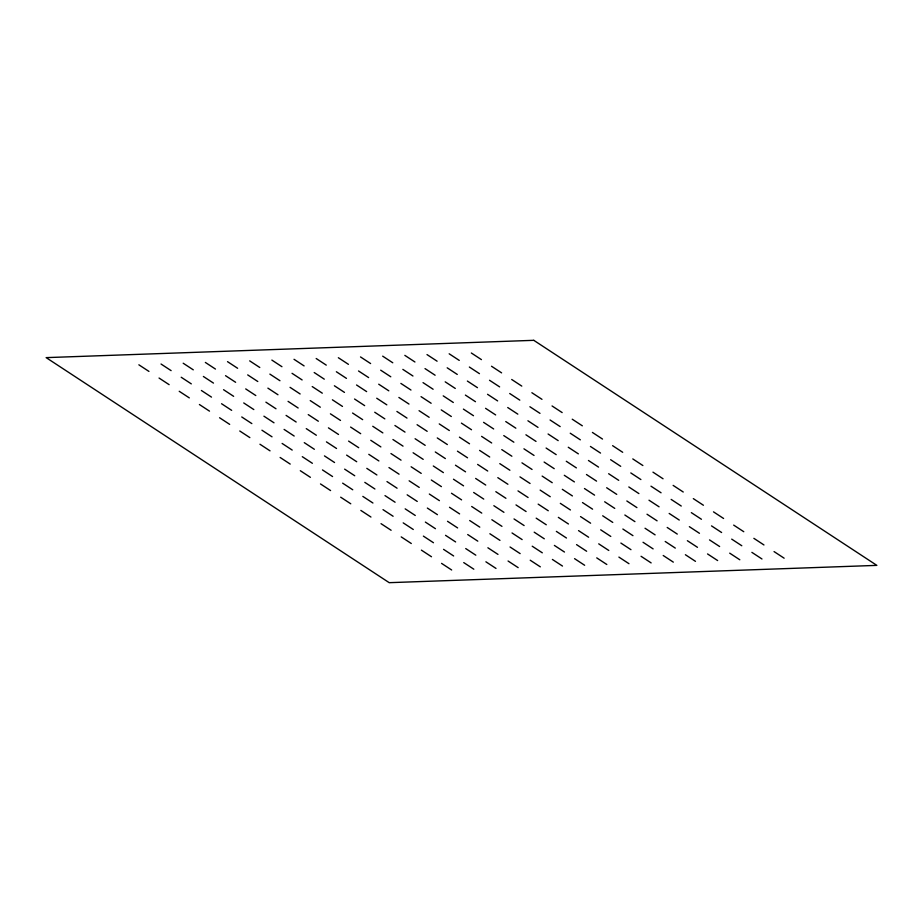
<?xml version="1.0" encoding="UTF-8"?>
<svg xmlns="http://www.w3.org/2000/svg" width="923" height="923" viewBox="0 0 923 923"><rect width="100%" height="100%" fill="white"/><g stroke="black" fill="none" stroke-linecap="round" stroke-linejoin="round"><path stroke-width="1.38" d="M471.341 353.001L481.425 359.624M491.521 366.246L501.604 372.869M511.7 379.48L521.783 386.102M531.879 392.725L541.974 399.336M552.058 405.958L562.153 412.581M572.237 419.204L582.332 425.815M592.416 432.437L602.511 439.06M612.607 445.671L622.69 452.293M632.786 458.916L642.87 465.527M652.965 472.149L663.049 478.772M673.144 485.394L683.239 492.005M693.323 498.628L703.418 505.25M713.502 511.861L723.597 518.484M733.681 525.106L743.776 531.717M753.872 538.34L763.956 544.962M774.051 551.585L784.135 558.196M449.178 353.797L459.262 360.408M469.357 367.031L479.441 373.653M489.536 380.264L499.62 386.887M509.715 393.51L519.799 400.132M529.894 406.743L539.99 413.366M550.073 419.988L560.169 426.599M570.252 433.222L580.348 439.844M590.432 446.455L600.527 453.078M610.622 459.7L620.706 466.323M630.801 472.934L640.885 479.556M650.98 486.179L661.064 492.79M671.159 499.412L681.255 506.035M691.339 512.646L701.434 519.268M711.518 525.891L721.613 532.513M731.697 539.124L741.792 545.747M751.887 552.369L761.971 558.98M427.003 354.582L437.098 361.193M447.194 367.816L457.277 374.438M467.373 381.061L477.456 387.672M487.552 394.294L497.635 400.917M507.731 407.528L517.826 414.15M527.91 420.773L538.005 427.395M548.089 434.006L558.184 440.629M568.268 447.251L578.363 453.862M588.447 460.485L598.542 467.107M608.638 473.718L618.722 480.341M628.817 486.963L638.901 493.586M648.996 500.197L659.08 506.819M669.175 513.442L679.27 520.053M689.354 526.675L699.449 533.298M709.533 539.909L719.628 546.531M729.712 553.154L739.808 559.776M404.839 355.367L414.935 361.989M425.018 368.6L435.114 375.223M445.209 381.845L455.293 388.456M465.388 395.079L475.472 401.701M485.567 408.324L495.651 414.935M505.746 421.557L515.842 428.18M525.925 434.791L536.021 441.413M546.104 448.036L556.2 454.647M566.284 461.269L576.379 467.892M586.463 474.514L596.558 481.125M606.653 487.748L616.737 494.37M626.832 500.981L636.916 507.604M647.011 514.226L657.095 520.837M667.191 527.46L677.286 534.082M687.37 540.705L697.465 547.316M707.549 553.938L717.644 560.561M382.676 356.151L392.771 362.774M402.855 369.385L412.95 376.007M423.034 382.63L433.129 389.252M443.225 395.863L453.308 402.486M463.404 409.108L473.487 415.719M483.583 422.342L493.667 428.964M503.762 435.587L513.857 442.198M523.941 448.82L534.036 455.443M544.12 462.054L554.215 468.676M564.299 475.299L574.394 481.91M584.478 488.532L594.574 495.155M604.669 501.777L614.753 508.388M624.848 515.011L634.932 521.633M645.027 528.244L655.111 534.867M665.206 541.489L675.301 548.1M685.385 554.723L695.481 561.346M360.512 356.936L370.608 363.558M380.691 370.181L390.787 376.792M400.87 383.414L410.966 390.037M421.05 396.648L431.145 403.27M441.24 409.893L451.324 416.515M461.419 423.126L471.503 429.749M481.598 436.371L491.682 442.982M501.777 449.605L511.873 456.227M521.957 462.838L532.052 469.461M542.136 476.083L552.231 482.706M562.315 489.317L572.41 495.939M582.494 502.562L592.589 509.173M602.684 515.795L612.768 522.418M622.863 529.029L632.947 535.652M643.043 542.274L653.126 548.897M663.222 555.508L673.317 562.13M338.349 357.72L348.433 364.343M358.528 370.965L368.623 377.576M378.707 384.199L388.802 390.821M398.886 397.444L408.981 404.055M419.065 410.677L429.16 417.3M439.256 423.911L449.339 430.533M459.435 437.156L469.519 443.778M479.614 450.389L489.698 457.012M499.793 463.634L509.888 470.245M519.972 476.868L530.067 483.49M540.151 490.101L550.246 496.724M560.33 503.347L570.426 509.969M580.521 516.58L590.605 523.203M600.7 529.825L610.784 536.436M620.879 543.059L630.963 549.681M641.058 556.292L651.142 562.915M316.185 358.516L326.269 365.127M336.364 371.75L346.448 378.372M356.543 384.983L366.639 391.606M376.722 398.228L386.818 404.839M396.902 411.462L406.997 418.084M417.081 424.707L427.176 431.318M437.271 437.94L447.355 444.563M457.45 451.174L467.534 457.796M477.629 464.419L487.713 471.03M497.809 477.653L507.904 484.275M517.988 490.898L528.083 497.509M538.167 504.131L548.262 510.754M558.346 517.365L568.441 523.987M578.536 530.61L588.62 537.232M598.715 543.843L608.799 550.466M618.895 557.088L628.978 563.699M294.022 359.301L304.105 365.912M314.201 372.534L324.285 379.157M334.38 385.768L344.464 392.39M354.559 399.013L364.654 405.635M374.738 412.246L384.833 418.869M394.917 425.491L405.012 432.102M415.096 438.725L425.191 445.348M435.287 451.97L445.371 458.581M455.466 465.204L465.55 471.826M475.645 478.437L485.729 485.06M495.824 491.682L505.919 498.293M516.003 504.916L526.098 511.538M536.182 518.161L546.278 524.772M556.361 531.394L566.457 538.017M576.552 544.628L586.636 551.25M596.731 557.873L606.815 564.484M271.858 360.085L281.942 366.708M292.037 373.319L302.121 379.941M312.216 386.564L322.3 393.175M332.395 399.797L342.479 406.42M352.574 413.031L362.67 419.653M372.754 426.276L382.849 432.899M392.933 439.51L403.028 446.132M413.112 452.755L423.207 459.366M433.302 465.988L443.386 472.611M453.481 479.222L463.565 485.844M473.661 492.467L483.744 499.089M493.84 505.7L503.935 512.323M514.019 518.945L524.114 525.556M534.198 532.179L544.293 538.801M554.377 545.424L564.472 552.035M574.567 558.657L584.651 565.28M249.683 360.87L259.778 367.492M269.874 374.103L279.957 380.726M290.053 387.348L300.137 393.971M310.232 400.582L320.316 407.205M330.411 413.827L340.506 420.438M350.59 427.061L360.685 433.683M370.769 440.294L380.864 446.917M390.948 453.539L401.044 460.162M411.127 466.773L421.223 473.395M431.318 480.018L441.402 486.629M451.497 493.251L461.581 499.874M471.676 506.485L481.76 513.107M491.855 519.73L501.95 526.352M512.034 532.963L522.13 539.586M532.213 546.208L542.309 552.819M552.392 559.442L562.488 566.064M227.519 361.654L237.615 368.277M247.699 374.9L257.794 381.511M267.889 388.133L277.973 394.756M288.068 401.367L298.152 407.989M308.247 414.612L318.331 421.223M328.426 427.845L338.522 434.468M348.606 441.09L358.701 447.701M368.785 454.324L378.88 460.946M388.964 467.557L399.059 474.18M409.143 480.802L419.238 487.413M429.333 494.036L439.417 500.658M449.513 507.281L459.596 513.892M469.692 520.514L479.775 527.137M489.871 533.748L499.966 540.37M510.05 546.993L520.145 553.615M530.229 560.226L540.324 566.849M205.356 362.439L215.451 369.062M225.535 375.684L235.63 382.295M245.714 388.918L255.809 395.54M265.905 402.163L275.989 408.774M286.084 415.396L296.168 422.019M306.263 428.63L316.347 435.252M326.442 441.875L336.537 448.486M346.621 455.108L356.716 461.731M366.8 468.353L376.896 474.964M386.979 481.587L397.075 488.209M407.158 494.82L417.254 501.443M427.349 508.065L437.433 514.676M447.528 521.299L457.612 527.921M467.707 534.544L477.791 541.155M487.886 547.777L497.982 554.4M508.065 561.011L518.161 567.633M183.192 363.224L193.288 369.846M203.372 376.469L213.467 383.091M223.551 389.702L233.646 396.325M243.73 402.947L253.825 409.558M263.92 416.181L274.004 422.803M284.099 429.414L294.183 436.037M304.278 442.659L314.362 449.282M324.458 455.893L334.553 462.515M344.637 469.138L354.732 475.749M364.816 482.371L374.911 488.994M384.995 495.605L395.09 502.227M405.174 508.85L415.269 515.472M425.365 522.083L435.448 528.706M445.544 535.328L455.627 541.939M465.723 548.562L475.806 555.184M485.902 561.807L495.997 568.418M161.029 364.02L171.113 370.631M181.208 377.253L191.303 383.876M201.387 390.487L211.482 397.109M221.566 403.732L231.661 410.354M241.745 416.965L251.841 423.588M261.936 430.21L272.02 436.821M282.115 443.444L292.199 450.066M302.294 456.677L312.378 463.3M322.473 469.922L332.568 476.545M342.652 483.156L352.748 489.778M362.831 496.401L372.927 503.012M383.01 509.634L393.106 516.257M403.201 522.868L413.285 529.49M423.38 536.113L433.464 542.736M443.559 549.347L453.643 555.969M463.738 562.592L473.822 569.203M138.865 364.804L148.949 371.415M159.044 378.038L169.128 384.66M179.224 391.283L189.319 397.894M199.403 404.516L209.498 411.139M219.582 417.75L229.677 424.372M239.761 430.995L249.856 437.606M259.951 444.228L270.035 450.851M280.131 457.473L290.214 464.084M300.31 470.707L310.393 477.329M320.489 483.94L330.584 490.563M340.668 497.185L350.763 503.796M360.847 510.419L370.942 517.042M381.026 523.664L391.121 530.275M401.217 536.898L411.3 543.52M421.396 550.131L431.479 556.754M441.575 563.376L451.659 569.999M533.782 340.322L46.15 357.628L389.218 582.678L876.85 565.372L533.782 340.322"/></g></svg>
